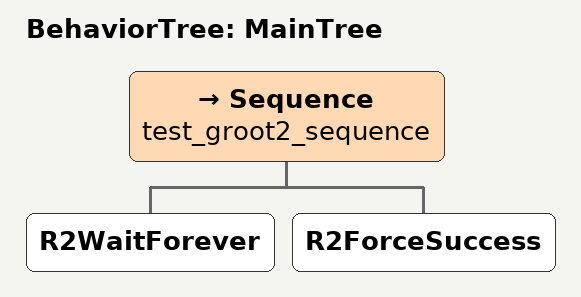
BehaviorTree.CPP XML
<root BTCPP_format="4" main_tree_to_execute="MainTree">
  <BehaviorTree ID="MainTree">
    <Sequence name="test_groot2_sequence">
      <R2WaitForever/>
      <R2ForceSuccess/>
    </Sequence>
  </BehaviorTree>
</root>
